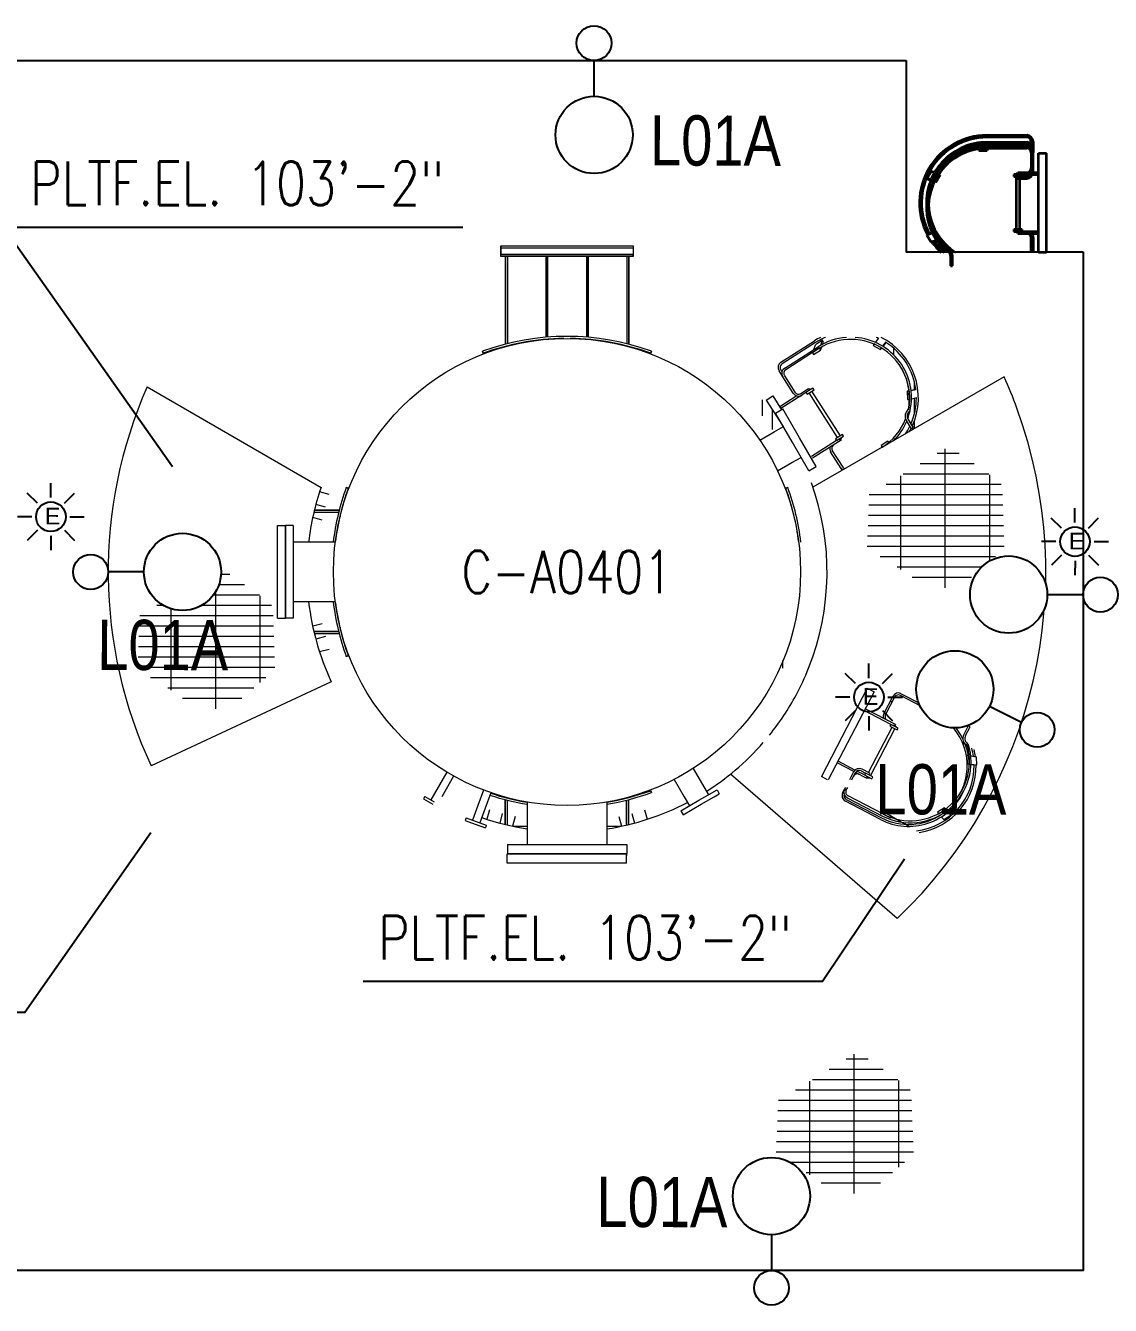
# Model space of a CAD drawing. Header units: inches. Extents: x 3135 to 9031, y -914 to 4011.
# Drawn here: x 5583.1 to 5910.5, y 1556.3 to 1942.7 of the extents above; entities that cross this region are included whole.
import ezdxf
from ezdxf.enums import TextEntityAlignment as Align

# ---------------------------------------------------------------- set-up
doc = ezdxf.new("R2010")
doc.units = ezdxf.units.IN
doc.header["$MEASUREMENT"] = 0
for name, color, linetype in [('Default', 7, 'Continuous'), ('DwgTemplate', 7, 'Continuous'), ('E-LIGHTING', 41, 'Continuous'), ('TF_P_Equipment', 7, 'Continuous'), ('TF_P_Ladder', 7, 'Continuous'), ('TF_P_Steel', 7, 'Continuous'), ('TF_S_GRATING', 7, 'Continuous')]:
    doc.layers.add(name, color=color, linetype=linetype)
doc.styles.add('Arial', font='arial.ttf')
doc.styles.add('ROMANS', font='romans.shx')

# ---------------------------------------------------------------- blocks, each defined once
blk = doc.blocks.new('TF_P_ELP_GRATING', base_point=(2.1455, 13.2304))
at = {"layer": 'TF_S_GRATING', "color": 8, "linetype": 'Continuous', "lineweight": 18}
for p, q in [((2.3132, 13.4742), (2.0338, 13.4742)), ((2.19, 13.5229), (2.19, 12.8661)), ((2.3698, 13.4254), (1.9637, 13.4254)), ((1.98, 13.4353), (1.98, 12.994)), ((2.4264, 13.3767), (1.8824, 13.3767)), ((2.4, 13.3994), (2.4, 12.9898)), ((2.4686, 13.3279), (1.8216, 13.3279)), ((2.4669, 13.2792), (1.8237, 13.2792)), ((2.4652, 13.2304), (1.8258, 13.2304)), ((2.4635, 13.1817), (1.8278, 13.1817)), ((2.4618, 13.1329), (1.8299, 13.1329)), ((2.46, 13.0842), (1.832, 13.0842)), ((2.4533, 13.0354), (1.912, 13.0354)), ((2.3956, 12.9867), (1.9921, 12.9867)), ((2.3259, 12.9379), (2.0721, 12.9379)), ((2.2561, 12.8892), (2.1521, 12.8892))]:
    blk.add_line(p, q, dxfattribs=at)
blk = doc.blocks.new('A$Cdd380a1b')
at = {"layer": 'DwgTemplate', "color": 8, "linetype": 'ByBlock', "lineweight": 0}
blk.add_line((-57.4383, -22.0793), (-57.2978, -22.0793), dxfattribs=at)
blk.add_line((-57.4383, -22.0793), (-57.2978, -22.0793), dxfattribs=at)
blk.add_arc((-57.5908, -22.0793), 0.293, 357.7758, 0, dxfattribs=at)
at = {"layer": 'TF_P_Equipment', "color": 8, "linetype": 'ByBlock', "lineweight": 0}
for p, q in [((-57.5947, -20.6447), (-57.5947, -20.6496)), ((-57.5947, -20.6496), (-57.5947, -20.6447)), ((-57.5947, -20.6447), (-57.2822, -20.6447)), ((-57.5947, -20.6447), (-57.2822, -20.6447)), ((-57.2822, -20.6447), (-57.2822, -20.6496)), ((-57.2822, -20.6447), (-57.2822, -20.6496)), ((-57.5947, -20.6496), (-57.5947, -20.6652)), ((-57.5947, -20.6652), (-57.5947, -20.6496)), ((-57.5947, -20.6496), (-57.2822, -20.6496)), ((-57.5947, -20.6496), (-57.2822, -20.6496)), ((-57.5947, -20.6652), (-57.2822, -20.6652)), ((-57.5947, -20.6652), (-57.2822, -20.6652)), ((-57.2822, -20.6652), (-57.5947, -20.6652)), ((-57.2822, -20.6652), (-57.5947, -20.6652)), ((-57.5947, -20.6701), (-57.5947, -20.6652)), ((-57.5947, -20.6701), (-57.5947, -20.6652)), ((-57.2822, -20.6701), (-57.5947, -20.6701)), ((-57.2822, -20.6701), (-57.5947, -20.6701)), ((-57.584, -20.6701), (-57.584, -20.8426)), ((-57.584, -20.6701), (-57.584, -20.8426)), ((-57.5791, -20.6701), (-57.5791, -20.8414)), ((-57.5791, -20.8414), (-57.5791, -20.6701)), ((-57.4881, -20.6701), (-57.4881, -20.8265)), ((-57.4881, -20.6701), (-57.4881, -20.8265)), ((-57.4842, -20.6701), (-57.4842, -20.8262)), ((-57.4842, -20.8262), (-57.4842, -20.6701)), ((-57.3927, -20.6701), (-57.3927, -20.8262)), ((-57.3927, -20.6701), (-57.3927, -20.8262)), ((-57.3888, -20.6701), (-57.3888, -20.8265)), ((-57.3888, -20.8265), (-57.3888, -20.6701)), ((-57.2978, -20.6701), (-57.2978, -20.8414)), ((-57.2978, -20.6701), (-57.2978, -20.8414)), ((-57.2978, -20.6701), (-57.2978, -20.8414)), ((-57.2978, -20.6701), (-57.2978, -20.8414)), ((-57.293, -20.6701), (-57.293, -20.8426)), ((-57.293, -20.8426), (-57.293, -20.6701)), ((-57.2822, -20.6496), (-57.2822, -20.6652)), ((-57.2822, -20.6496), (-57.2822, -20.6652)), ((-57.2822, -20.6701), (-57.2822, -20.6652)), ((-57.2822, -20.6652), (-57.2822, -20.6701)), ((-57.4881, -20.8265), (-57.4881, -20.8607)), ((-57.4881, -20.8265), (-57.4881, -20.8607)), ((-57.4842, -20.8262), (-57.4842, -20.8604)), ((-57.4842, -20.8604), (-57.4842, -20.8262)), ((-57.3927, -20.8262), (-57.3927, -20.8604)), ((-57.3927, -20.8262), (-57.3927, -20.8604)), ((-57.3888, -20.8265), (-57.3888, -20.8607)), ((-57.3888, -20.8607), (-57.3888, -20.8265)), ((-57.584, -20.8426), (-57.584, -20.877)), ((-57.584, -20.8426), (-57.584, -20.877)), ((-57.5791, -20.8414), (-57.5791, -20.8758)), ((-57.5791, -20.8758), (-57.5791, -20.8414)), ((-57.2978, -20.8414), (-57.2978, -20.8758)), ((-57.2978, -20.8414), (-57.2978, -20.8758)), ((-57.2978, -20.8414), (-57.2978, -20.8758)), ((-57.2978, -20.8414), (-57.2978, -20.8758)), ((-57.293, -20.8426), (-57.293, -20.877)), ((-57.293, -20.877), (-57.293, -20.8426)), ((-57.5687, -20.8791), (-57.5719, -20.8791)), ((-57.5687, -20.8791), (-57.5719, -20.8791)), ((-57.305, -20.8791), (-57.3082, -20.8791)), ((-57.305, -20.8791), (-57.3082, -20.8791)), ((-57.636, -20.8983), (-57.6377, -20.8937)), ((-57.6377, -20.8937), (-57.636, -20.8983)), ((-57.2392, -20.8937), (-57.2409, -20.8983)), ((-57.2409, -20.8983), (-57.2392, -20.8937)), ((-58.4286, -20.9779), (-58.0184, -21.2147)), ((-58.4286, -20.9779), (-58.0184, -21.2147)), ((-56.4076, -20.9541), (-56.8586, -21.2146)), ((-56.4076, -20.9541), (-56.8586, -21.2146)), ((-56.9466, -21.0397), (-56.9297, -21.0299)), ((-56.9074, -21.1076), (-56.9466, -21.0397)), ((-56.8904, -21.0978), (-56.9297, -21.0299)), ((-56.9839, -21.1033), (-56.9499, -21.0837)), ((-56.9499, -21.0837), (-56.9284, -21.0712)), ((-56.8512, -21.1658), (-56.8904, -21.0978)), ((-56.8681, -21.1755), (-56.9074, -21.1076)), ((-56.9419, -21.176), (-56.908, -21.1564)), ((-56.908, -21.1564), (-56.8864, -21.144)), ((-56.8681, -21.1755), (-56.8512, -21.1658)), ((-57.959, -21.215), (-57.9544, -21.2167)), ((-57.9544, -21.2167), (-57.959, -21.215)), ((-56.9225, -21.2167), (-56.9179, -21.215)), ((-56.9179, -21.215), (-56.9225, -21.2167)), ((-58.0354, -21.2736), (-57.9769, -21.2736)), ((-58.0354, -21.2736), (-57.9769, -21.2736)), ((-58.0354, -21.2736), (-57.9769, -21.2736)), ((-58.0354, -21.2736), (-57.9769, -21.2736)), ((-58.0342, -21.2687), (-57.9757, -21.2687)), ((-57.9757, -21.2687), (-58.0342, -21.2687)), ((-57.9736, -21.2808), (-57.9736, -21.284)), ((-57.9736, -21.2808), (-57.9736, -21.284)), ((-58.1211, -21.3049), (-58.1025, -21.3049)), ((-58.1211, -21.5236), (-58.1211, -21.3049)), ((-58.1211, -21.5236), (-58.1211, -21.3049)), ((-58.1025, -21.5236), (-58.1025, -21.3049)), ((-58.1025, -21.3049), (-58.1025, -21.5236)), ((-58.0844, -21.305), (-58.1025, -21.305)), ((-58.0844, -21.305), (-58.0844, -21.4142)), ((-58.0241, -21.3439), (-58.0844, -21.3439)), ((-57.9847, -21.3439), (-58.0241, -21.3439)), ((-58.0844, -21.4142), (-58.0844, -21.5234)), ((-58.0241, -21.4845), (-58.0844, -21.4845)), ((-57.9847, -21.4845), (-58.0241, -21.4845)), ((-58.1211, -21.5236), (-58.1025, -21.5236)), ((-58.0844, -21.5234), (-58.1025, -21.5234)), ((-57.9736, -21.5445), (-57.9736, -21.5477)), ((-57.9736, -21.5445), (-57.9736, -21.5477)), ((-58.0354, -21.5549), (-57.9769, -21.5549)), ((-57.9769, -21.5549), (-58.0354, -21.5549)), ((-58.0342, -21.5597), (-57.9757, -21.5597)), ((-58.0342, -21.5597), (-57.9757, -21.5597)), ((-57.9544, -21.6118), (-57.959, -21.6135)), ((-57.959, -21.6135), (-57.9544, -21.6118)), ((-57.9943, -21.6734), (-58.4191, -21.8715)), ((-57.9943, -21.6734), (-58.4191, -21.8715)), ((-56.672, -21.7213), (-56.6761, -21.7189)), ((-56.672, -21.7213), (-56.6761, -21.7189)), ((-56.4993, -21.8209), (-56.5059, -21.8171)), ((-56.4993, -21.8209), (-56.5059, -21.8171)), ((-56.4989, -21.8212), (-56.4993, -21.8209)), ((-56.4989, -21.8212), (-56.4993, -21.8209)), ((-56.4907, -21.8259), (-56.4989, -21.8212)), ((-56.4907, -21.8259), (-56.4989, -21.8212)), ((-57.141, -21.8778), (-57.105, -21.94)), ((-57.7219, -21.8865), (-57.7597, -21.9521)), ((-57.7058, -21.8958), (-57.734, -21.9447)), ((-57.1858, -21.9036), (-57.1621, -21.9447)), ((-56.6597, -22.2315), (-57.053, -21.8912)), ((-57.7737, -21.9441), (-57.7769, -21.9496)), ((-57.7737, -21.9441), (-57.7517, -21.9568)), ((-57.6355, -21.9286), (-57.6489, -21.9653)), ((-57.6181, -21.9349), (-57.6315, -21.9716)), ((-57.2409, -21.9302), (-57.2392, -21.9348)), ((-57.2392, -21.9348), (-57.2409, -21.9302)), ((-57.1621, -21.9447), (-57.1499, -21.9659)), ((-57.1274, -21.9529), (-57.1132, -21.9447)), ((-57.1221, -21.9623), (-57.0916, -21.9447)), ((-57.1132, -21.9447), (-57.0848, -21.9283)), ((-57.0916, -21.9447), (-57.0794, -21.9377)), ((-57.0848, -21.9283), (-57.0794, -21.9377)), ((-56.7803, -21.9294), (-56.7844, -21.927)), ((-56.7803, -21.9294), (-56.7844, -21.927)), ((-57.7769, -21.9496), (-57.7549, -21.9623)), ((-57.7549, -21.9623), (-57.7548, -21.9623)), ((-57.7517, -21.9568), (-57.7516, -21.9568)), ((-57.6489, -21.9653), (-57.6614, -21.9997)), ((-57.6315, -21.9716), (-57.644, -22.0061)), ((-57.584, -22.01), (-57.584, -21.9514)), ((-57.584, -21.9514), (-57.584, -22.01)), ((-57.5791, -22.0112), (-57.5791, -21.9527)), ((-57.5791, -22.0112), (-57.5791, -21.9527)), ((-57.5791, -22.0112), (-57.5791, -21.9527)), ((-57.5791, -22.0112), (-57.5791, -21.9527)), ((-57.5719, -21.9494), (-57.5687, -21.9494)), ((-57.5719, -21.9494), (-57.5687, -21.9494)), ((-57.5322, -21.957), (-57.5322, -21.9966)), ((-57.3447, -21.957), (-57.3447, -21.9966)), ((-57.3082, -21.9494), (-57.305, -21.9494)), ((-57.3082, -21.9494), (-57.305, -21.9494)), ((-57.2979, -22.0112), (-57.2979, -21.9527)), ((-57.2979, -21.9527), (-57.2979, -22.0112)), ((-57.293, -22.01), (-57.293, -21.9514)), ((-57.293, -22.01), (-57.293, -21.9514)), ((-57.1701, -21.9775), (-57.1274, -21.9529)), ((-57.1647, -21.9869), (-57.1221, -21.9623)), ((-57.6766, -21.9942), (-57.6788, -22.0002)), ((-57.6788, -22.0002), (-57.6549, -22.0089)), ((-57.6766, -21.9942), (-57.6527, -22.0029)), ((-57.6527, -22.0029), (-57.6289, -22.0116)), ((-57.5322, -21.9966), (-57.5322, -22.0573)), ((-57.3447, -21.9966), (-57.3447, -22.0573)), ((-57.1701, -21.9775), (-57.1647, -21.9869)), ((-56.6737, -21.9909), (-56.6901, -21.9815)), ((-56.6737, -21.9909), (-56.6901, -21.9815)), ((-56.6638, -21.9966), (-56.6737, -21.9909)), ((-56.6502, -22.0045), (-56.6638, -21.9966)), ((-56.6502, -22.0045), (-56.6638, -21.9966)), ((-56.6415, -22.0095), (-56.6502, -22.0045)), ((-56.6415, -22.0095), (-56.6502, -22.0045)), ((-57.6549, -22.0089), (-57.6311, -22.0176)), ((-57.6289, -22.0116), (-57.6311, -22.0176)), ((-56.6329, -22.0144), (-56.6415, -22.0095)), ((-56.6329, -22.0144), (-56.6415, -22.0095)), ((-57.5792, -22.0573), (-57.5792, -22.0783)), ((-57.5792, -22.0573), (-57.4385, -22.0573)), ((-57.4385, -22.0573), (-57.2978, -22.0573)), ((-57.2978, -22.0573), (-57.2978, -22.0783)), ((-57.5793, -22.0815), (-57.5793, -22.0793)), ((-57.4383, -22.0793), (-57.5793, -22.0793)), ((-57.5793, -22.0793), (-57.4383, -22.0793)), ((-57.5793, -22.1008), (-57.5793, -22.0815)), ((-57.5792, -22.0783), (-57.4385, -22.0783)), ((-57.4385, -22.0783), (-57.2978, -22.0783)), ((-57.2981, -22.0906), (-57.2981, -22.0793)), ((-57.2981, -22.1008), (-57.2981, -22.0906)), ((-57.4394, -22.1008), (-57.5793, -22.1008)), ((-57.4394, -22.1008), (-57.5793, -22.1008)), ((-57.2981, -22.1008), (-57.4394, -22.1008)), ((-57.2981, -22.1008), (-57.4394, -22.1008))]:
    blk.add_line(p, q, dxfattribs=at)
blk.add_circle((-57.4385, -21.4142), 0.5508, dxfattribs=at)
blk.add_circle((-57.4385, -21.4142), 0.5508, dxfattribs=at)
for centre, radius, start, end in [((-57.4385, -21.4411), 0.5825, 70, 110), ((-57.4385, -21.4411), 0.5776, 90.7788, 110), ((-57.4385, -21.4411), 0.5776, 70, 89.2316), ((-57.4385, -21.4142), 1.082, 156.2175, 205), ((-57.4385, -21.4142), 1.082, 156.2175, 205), ((-57.4385, -21.4142), 1.1289, 20.01, 24.0516), ((-57.4385, -21.4142), 1.1289, 20.01, 24.0516), ((-57.4385, -21.4142), 1.1289, 313.618, 20.01), ((-57.4385, -21.4142), 1.1289, 313.618, 20.01), ((-57.4385, -21.4142), 0.6133, 161.016, 173.4166), ((-57.4385, -21.4142), 0.6133, 161.016, 173.4166), ((-57.4116, -21.4142), 0.5825, 160, 173.0675), ((-57.4116, -21.4142), 0.5776, 160, 173.0086), ((-57.4653, -21.4142), 0.5776, 6.9919, 20), ((-57.4653, -21.4142), 0.5825, 6.933, 20), ((-57.4385, -21.4142), 0.6133, 338.2735, 20.01), ((-57.4385, -21.4142), 0.6133, 338.2735, 20.01), ((-57.4385, -21.4142), 0.6133, 186.5834, 205), ((-57.4385, -21.4142), 0.6133, 186.5834, 205), ((-57.4116, -21.4142), 0.5825, 186.933, 200), ((-57.4116, -21.4142), 0.5776, 186.9919, 200), ((-57.4385, -21.4142), 0.6133, 331.7474, 338.2735), ((-57.4385, -21.4142), 0.6133, 331.7474, 338.2735), ((-57.4385, -21.4142), 0.6133, 321.1421, 331.7474), ((-57.4385, -21.4142), 0.6133, 321.1421, 331.7474), ((-57.4385, -21.4142), 0.6133, 310.2894, 318.994), ((-57.4385, -21.4142), 0.6133, 310.2894, 318.994), ((-57.4385, -21.4142), 0.6133, 302.4185, 310.2894), ((-57.4385, -21.4142), 0.6133, 302.4185, 310.2894), ((-57.4385, -21.3874), 0.5825, 251.8166, 260.7388), ((-57.4385, -21.3874), 0.5776, 251.8319, 260.6599), ((-57.4385, -21.3874), 0.5776, 279.3406, 290), ((-57.4385, -21.3874), 0.5825, 279.2616, 290), ((-57.4385, -21.4142), 0.6133, 278.7931, 297.5816), ((-57.4385, -21.4142), 0.6133, 278.7931, 297.5816), ((-57.4385, -21.4142), 0.6133, 250.8668, 261.2069), ((-57.4385, -21.4142), 0.6133, 250.8668, 261.2069)]:
    blk.add_arc(centre, radius, start, end, dxfattribs=at)
at = {"layer": 'TF_P_Ladder', "color": 8, "linetype": 'ByBlock', "lineweight": 0}
for p, q in [((-56.9341, -20.9194), (-56.855, -20.8691)), ((-56.8525, -20.873), (-56.9315, -20.9234)), ((-56.9252, -20.9333), (-56.8462, -20.8829)), ((-56.8437, -20.8868), (-56.9227, -20.9372)), ((-56.8431, -20.8868), (-56.8596, -20.8973)), ((-56.8565, -20.8895), (-56.8523, -20.8784)), ((-56.8358, -20.8679), (-56.8523, -20.8784)), ((-56.8431, -20.8869), (-56.8429, -20.8864)), ((-56.8406, -20.8908), (-56.8431, -20.8868)), ((-56.8406, -20.8908), (-56.8377, -20.8833)), ((-56.8402, -20.8793), (-56.8358, -20.8679)), ((-56.8333, -20.8719), (-56.8358, -20.8679)), ((-56.8351, -20.8765), (-56.8333, -20.8719)), ((-56.7142, -20.8763), (-56.7163, -20.8804)), ((-56.7163, -20.8804), (-56.699, -20.8895)), ((-56.7163, -20.8804), (-56.7163, -20.8804)), ((-56.7163, -20.8804), (-56.7095, -20.884)), ((-56.7146, -20.8771), (-56.7151, -20.8781)), ((-56.6969, -20.8853), (-56.7142, -20.8763)), ((-56.7114, -20.8728), (-56.7034, -20.8629)), ((-56.699, -20.8895), (-56.6969, -20.8853)), ((-56.699, -20.8894), (-56.6966, -20.8864)), ((-56.699, -20.8894), (-56.698, -20.8876)), ((-56.6941, -20.8819), (-56.6861, -20.8718)), ((-56.6933, -20.8824), (-56.6877, -20.8753)), ((-56.6877, -20.8753), (-56.6864, -20.8729)), ((-56.8596, -20.8973), (-56.857, -20.9013)), ((-56.8595, -20.8973), (-56.8594, -20.8968)), ((-56.857, -20.9013), (-56.8406, -20.8908)), ((-56.699, -20.8894), (-56.699, -20.8894)), ((-56.9298, -20.9538), (-56.9386, -20.9399)), ((-56.9346, -20.9374), (-56.9316, -20.9421)), ((-56.905, -20.9926), (-56.9298, -20.9538)), ((-56.9258, -20.9513), (-56.9011, -20.9901)), ((-56.8962, -20.999), (-56.9368, -21.0249)), ((-56.8845, -20.9972), (-56.9343, -21.0289)), ((-56.887, -20.9932), (-56.8692, -20.9819)), ((-56.875, -20.9911), (-56.8845, -20.9972)), ((-56.8585, -20.9806), (-56.875, -20.9911)), ((-56.875, -20.9911), (-56.8724, -20.995)), ((-56.8724, -20.995), (-56.856, -20.9846)), ((-56.8692, -20.9819), (-56.8667, -20.9858)), ((-56.8676, -20.9845), (-56.8643, -20.9824)), ((-56.8003, -21.0973), (-56.8675, -20.9919)), ((-56.8634, -20.9837), (-56.8643, -20.9824)), ((-56.7937, -21.0931), (-56.8609, -20.9877)), ((-56.856, -20.9846), (-56.8585, -20.9806)), ((-56.6363, -20.9878), (-56.6321, -20.9868)), ((-56.6316, -20.9876), (-56.6363, -20.9878)), ((-56.6363, -20.9878), (-56.6354, -21.0074)), ((-56.6363, -20.9879), (-56.6363, -20.9878)), ((-56.6363, -20.9879), (-56.6363, -20.9879)), ((-56.6363, -20.9879), (-56.6359, -20.9962)), ((-56.6354, -21.0074), (-56.6308, -21.0072)), ((-56.6354, -21.0074), (-56.6334, -21.0073)), ((-56.6354, -21.0074), (-56.6354, -21.0074)), ((-56.632, -20.9877), (-56.6337, -20.9877)), ((-56.6308, -21.0072), (-56.6316, -20.9876)), ((-56.6275, -20.9857), (-56.6187, -20.9836)), ((-56.6274, -20.9866), (-56.6149, -20.9836)), ((-56.6264, -21.0061), (-56.614, -21.0031)), ((-56.616, -20.9834), (-56.6187, -20.9836)), ((-56.6259, -21.0768), (-56.6382, -21.0574)), ((-56.6343, -21.0549), (-56.6219, -21.0743)), ((-56.7888, -21.09), (-56.8053, -21.1005)), ((-56.8027, -21.1044), (-56.7863, -21.0939)), ((-56.796, -21.102), (-56.7904, -21.0984)), ((-56.7904, -21.0984), (-56.7912, -21.0971)), ((-56.7863, -21.0939), (-56.7888, -21.09)), ((-56.6219, -21.0743), (-56.6259, -21.0768)), ((-56.8027, -21.1044), (-56.862, -21.1422)), ((-56.792, -21.1031), (-56.8595, -21.1462)), ((-56.8129, -21.1285), (-56.7881, -21.1673)), ((-56.8053, -21.1005), (-56.8027, -21.1044)), ((-56.7969, -21.1025), (-56.796, -21.102)), ((-56.7937, -21.1005), (-56.792, -21.1031)), ((-56.6817, -21.1056), (-56.6981, -21.1161)), ((-56.6952, -21.1142), (-56.6981, -21.1161)), ((-56.6981, -21.1161), (-56.6981, -21.1161)), ((-56.6981, -21.1161), (-56.6956, -21.1201)), ((-56.6981, -21.1161), (-56.6962, -21.1208)), ((-56.6966, -21.121), (-56.695, -21.1201)), ((-56.6956, -21.1201), (-56.6791, -21.1096)), ((-56.6956, -21.1201), (-56.6955, -21.1204)), ((-56.6791, -21.1096), (-56.6817, -21.1056)), ((-56.7921, -21.1699), (-56.8168, -21.131)), ((-56.7891, -21.1745), (-56.7921, -21.1699)), ((-56.6502, -21.7014), (-56.6041, -21.7254)), ((-56.6915, -21.7486), (-56.6702, -21.7077)), ((-56.6661, -21.7098), (-56.6874, -21.7507)), ((-56.6041, -21.7306), (-56.6524, -21.7055)), ((-56.5819, -21.732), (-56.5841, -21.7361)), ((-56.5646, -21.741), (-56.5819, -21.732)), ((-56.6751, -21.7738), (-56.7375, -21.7414)), ((-56.6643, -21.7742), (-56.7354, -21.7372)), ((-56.5858, -21.7349), (-56.5671, -21.7446)), ((-56.5692, -21.7488), (-56.5858, -21.7401)), ((-56.5841, -21.7361), (-56.5668, -21.7451)), ((-56.5668, -21.7451), (-56.5646, -21.741)), ((-56.7276, -21.8874), (-56.6721, -21.7807)), ((-56.7229, -21.8952), (-56.6652, -21.7843)), ((-56.6751, -21.7738), (-56.6773, -21.778)), ((-56.6773, -21.778), (-56.66, -21.787)), ((-56.6578, -21.7828), (-56.6751, -21.7738)), ((-56.6692, -21.7752), (-56.6682, -21.7757)), ((-56.6682, -21.7757), (-56.6623, -21.7787)), ((-56.6643, -21.7742), (-56.6658, -21.7769)), ((-56.663, -21.7801), (-56.6623, -21.7787)), ((-56.66, -21.787), (-56.6578, -21.7828)), ((-56.4922, -21.7775), (-56.5028, -21.7979)), ((-56.4987, -21.8001), (-56.4881, -21.7797)), ((-56.4881, -21.7797), (-56.4922, -21.7775)), ((-56.491, -21.8473), (-56.4957, -21.8475)), ((-56.4957, -21.8475), (-56.4948, -21.867)), ((-56.491, -21.8473), (-56.4921, -21.8474)), ((-56.491, -21.8473), (-56.491, -21.8473)), ((-56.491, -21.8473), (-56.4903, -21.8474)), ((-56.4901, -21.8668), (-56.491, -21.8473)), ((-56.4866, -21.848), (-56.4731, -21.8501)), ((-56.4722, -21.8696), (-56.4731, -21.8501)), ((-56.7625, -21.8851), (-56.8017, -21.8647)), ((-56.7595, -21.8814), (-56.7995, -21.8606)), ((-56.7372, -21.893), (-56.7548, -21.8838)), ((-56.7451, -21.8836), (-56.735, -21.8889)), ((-56.7242, -21.8892), (-56.7429, -21.8795)), ((-56.4948, -21.867), (-56.4901, -21.8668)), ((-56.4901, -21.8668), (-56.4905, -21.8591)), ((-56.4901, -21.8668), (-56.4901, -21.8668)), ((-56.4901, -21.8668), (-56.4897, -21.8669)), ((-56.4901, -21.8678), (-56.4897, -21.8678)), ((-56.4858, -21.8675), (-56.4722, -21.8696)), ((-56.4858, -21.8684), (-56.4778, -21.8696)), ((-56.4737, -21.8696), (-56.4722, -21.8696)), ((-56.7629, -21.8858), (-56.7725, -21.9042)), ((-56.7672, -21.9042), (-56.7588, -21.8879)), ((-56.7307, -21.9017), (-56.7584, -21.8873)), ((-56.735, -21.8889), (-56.7372, -21.893)), ((-56.7372, -21.893), (-56.7198, -21.902)), ((-56.7177, -21.8979), (-56.735, -21.8889)), ((-56.7326, -21.8971), (-56.7317, -21.8976)), ((-56.7317, -21.8976), (-56.7258, -21.9007)), ((-56.7292, -21.8989), (-56.7307, -21.9017)), ((-56.7263, -21.8934), (-56.7242, -21.8892)), ((-56.7258, -21.9007), (-56.725, -21.8993)), ((-56.7198, -21.902), (-56.7177, -21.8979)), ((-56.7885, -21.935), (-56.7842, -21.9267)), ((-56.782, -21.9225), (-56.7842, -21.9267)), ((-56.78, -21.9288), (-56.7767, -21.9225)), ((-56.6925, -21.9858), (-56.7757, -21.9425)), ((-56.699, -21.9983), (-56.7822, -21.955)), ((-56.78, -21.9508), (-56.6969, -21.9941)), ((-56.7779, -21.9467), (-56.6947, -21.99)), ((-56.5487, -21.9705), (-56.5652, -21.981)), ((-56.5626, -21.985), (-56.5462, -21.9745)), ((-56.5487, -21.9705), (-56.5557, -21.975)), ((-56.5487, -21.9705), (-56.5487, -21.9705)), ((-56.5487, -21.9705), (-56.546, -21.9733)), ((-56.5487, -21.9705), (-56.5487, -21.9705)), ((-56.5462, -21.9745), (-56.5487, -21.9705)), ((-56.5466, -21.9738), (-56.5473, -21.9728)), ((-56.6907, -21.9811), (-56.6928, -21.9853)), ((-56.6928, -21.9853), (-56.6755, -21.9943)), ((-56.6733, -21.9902), (-56.6907, -21.9811)), ((-56.6876, -21.9827), (-56.6901, -21.9814)), ((-56.6755, -21.9943), (-56.6733, -21.9902)), ((-56.5652, -21.981), (-56.5626, -21.985)), ((-56.5651, -21.9811), (-56.564, -21.9828)), ((-56.5651, -21.9811), (-56.5651, -21.9811)), ((-56.5595, -21.9882), (-56.5593, -21.9884)), ((-56.556, -21.9919), (-56.5501, -21.9981)), ((-56.5501, -21.9981), (-56.5336, -21.9876)), ((-56.5405, -21.9804), (-56.5336, -21.9876)), ((-56.5398, -21.9798), (-56.5362, -21.9837)), ((-56.5336, -21.9876), (-56.5362, -21.9837))]:
    blk.add_line(p, q, dxfattribs=at)
for centre, radius, start, end in [((-56.7693, -21.0035), 0.1594, 116.5394, 122.511), ((-56.7693, -21.0035), 0.1547, 112.8187, 122.511), ((-56.7693, -21.0035), 0.143, 94.2198, 122.511), ((-56.7698, -21.0055), 0.1398, 349.7223, 121.9086), ((-56.7693, -21.0035), 0.143, 347.511, 85.7802), ((-56.7693, -21.0035), 0.1547, 64.9396, 67.1813), ((-56.7693, -21.0035), 0.1594, 335.2749, 63.4606), ((-56.7693, -21.0035), 0.1547, 7.3684, 57.6552), ((-56.9261, -20.932), 0.0148, 122.511, 212.511), ((-56.9261, -20.932), 0.0102, 122.511, 212.511), ((-56.9173, -20.9458), 0.0148, 122.511, 212.511), ((-56.9173, -20.9458), 0.0102, 122.511, 212.511), ((-56.7693, -21.0035), 0.1383, 6.5607, 32.511), ((-56.8925, -20.9847), 0.0148, 212.511, 302.511), ((-56.8925, -20.9847), 0.0102, 212.511, 302.511), ((-56.7693, -21.0035), 0.1383, 348.2465, 358.4613), ((-56.7693, -21.0035), 0.1547, 336.3995, 0.0829), ((-56.6218, -21.0469), 0.0195, 122.511, 212.511), ((-56.6218, -21.0469), 0.0148, 122.511, 212.511), ((-56.7693, -21.0035), 0.143, 339.6858, 347.511), ((-56.7693, -21.0035), 0.1383, 302.511, 338.9503), ((-56.7693, -21.0035), 0.143, 314.8039, 337.2957), ((-56.7693, -21.0035), 0.1547, 326.6803, 334.3326), ((-56.7693, -21.0035), 0.1594, 329.8611, 333.2926), ((-56.8043, -21.123), 0.0148, 169.3374, 212.511), ((-56.8043, -21.123), 0.0102, 122.511, 212.511), ((-56.7795, -21.1619), 0.0148, 212.511, 234.4247), ((-56.7795, -21.1619), 0.0102, 212.511, 247.1748), ((-56.6571, -21.7145), 0.0148, 62.511, 152.511), ((-56.6571, -21.7145), 0.0102, 62.511, 152.511), ((-56.6783, -21.7554), 0.0148, 152.511, 195.6846), ((-56.6783, -21.7554), 0.0102, 152.511, 242.511), ((-56.633, -21.8715), 0.1383, 334.7112, 62.511), ((-56.633, -21.8715), 0.143, 26.445, 62.511), ((-56.6287, -21.8631), 0.143, 242.511, 17.511), ((-56.6293, -21.8612), 0.1398, 243.1134, 15.2997), ((-56.4855, -21.807), 0.0195, 152.511, 242.511), ((-56.4855, -21.807), 0.0148, 152.511, 242.511), ((-56.633, -21.8715), 0.143, 9.6972, 20.7884), ((-56.633, -21.8715), 0.1547, 8.3475, 15.6522), ((-56.633, -21.8715), 0.1594, 7.8328, 13.9543), ((-56.7497, -21.8926), 0.0148, 62.511, 152.511), ((-56.7497, -21.8926), 0.0102, 62.511, 152.511), ((-56.633, -21.8715), 0.1547, 276.8641, 0.7065), ((-56.633, -21.8715), 0.1594, 279.0568, 0.7224), ((-56.633, -21.8715), 0.143, 359.3957, 1.8511), ((-56.7541, -21.9009), 0.0102, 62.511, 152.511), ((-56.7753, -21.9418), 0.0148, 152.511, 242.511), ((-56.771, -21.9335), 0.0148, 152.511, 242.511), ((-56.7753, -21.9418), 0.0102, 161.3609, 242.511), ((-56.771, -21.9335), 0.0102, 152.511, 242.511), ((-56.633, -21.8715), 0.143, 242.511, 334.3899), ((-56.633, -21.8715), 0.1383, 242.511, 304.1792)]:
    blk.add_arc(centre, radius, start, end, dxfattribs=at)
at = {"layer": 'TF_P_Steel', "color": 8, "linetype": 'ByBlock', "lineweight": 0}
for p, q in [((-56.668, -20.9026), (-56.668, -20.8866)), ((-56.6195, -20.9838), (-56.6195, -20.9649)), ((-56.9775, -21.0462), (-56.9775, -21.0079)), ((-56.9687, -21.0088), (-56.9533, -20.999)), ((-56.9687, -21.0088), (-56.9288, -21.0715)), ((-56.9533, -20.999), (-56.9325, -21.0316)), ((-56.9533, -20.999), (-56.9325, -21.0316)), ((-56.6195, -21.042), (-56.6195, -21.0044)), ((-56.9539, -21.0779), (-56.9539, -21.032)), ((-56.6195, -21.0766), (-56.6195, -21.0578)), ((-56.8918, -21.0956), (-56.8918, -21.0936)), ((-56.668, -21.1045), (-56.668, -21.1043)), ((-57.9993, -21.2315), (-58.022, -21.2254)), ((-58.0082, -21.2616), (-58.0309, -21.2555)), ((-58.0155, -21.292), (-58.0382, -21.286)), ((-58.0155, -21.5364), (-58.0382, -21.5425)), ((-58.0082, -21.5669), (-58.0309, -21.573)), ((-57.9993, -21.5969), (-58.022, -21.603)), ((-56.9296, -21.6413), (-56.9296, -21.623)), ((-56.7307, -21.6886), (-56.8388, -21.8965)), ((-56.7144, -21.697), (-56.8223, -21.9042)), ((-56.7144, -21.697), (-56.8223, -21.9042)), ((-56.7307, -21.6886), (-56.7144, -21.697)), ((-56.8239, -21.9042), (-56.8388, -21.8965)), ((-57.6212, -21.9751), (-57.6273, -21.9977)), ((-57.2558, -21.9751), (-57.2497, -21.9977)), ((-57.5911, -21.984), (-57.5972, -22.0066)), ((-57.5607, -21.9913), (-57.5667, -22.014)), ((-57.3163, -21.9913), (-57.3102, -22.014)), ((-57.2858, -21.984), (-57.2797, -22.0066)), ((-57.5322, -22.0144), (-57.5648, -22.0144)), ((-57.3121, -22.0144), (-57.3447, -22.0144))]:
    blk.add_line(p, q, dxfattribs=at)
at = {"layer": 'Default', "color": 8, "linetype": 'ByBlock', "lineweight": 0, "xscale": -0.5, "yscale": 0.5, "zscale": 0.5, "rotation": 180}
for p in [(-56.5689, -21.3058), (-58.289, -21.5908)]:
    blk.add_blockref('TF_P_ELP_GRATING', p, dxfattribs=at)
blk = doc.blocks.new('A$C0dd34425')
at = {"layer": 'TF_P_Ladder', "color": 8, "linetype": 'Continuous', "lineweight": 35}
for p, q in [((25.99, 18.99), (25.99, 16.04)), ((26.59, 18.99), (25.99, 18.99)), ((26.59, 16.04), (26.59, 18.99)), ((1.65, 10.5), (1.65, 15)), ((2.25, 15), (2.25, 10.5)), ((30.8, 11.32), (32.45, 11.88)), ((33.7, 9.72), (32.45, 11.88)), ((6.25, 9.2), (0, 9.2)), ((5, 8.6), (0, 8.6)), ((5, 8.6), (5, 8)), ((7.5, 8.6), (5, 8.6)), ((5, 8), (7.5, 8)), ((5.75, -7.4), (5.75, 8)), ((5.76, 8.8), (5.9, 8.8)), ((5.9, 8.8), (6.75, 8.8)), ((6.25, 9.2), (6.25, 8.8)), ((6.75, 8.6), (6.75, 8.8)), ((6.75, -8), (6.75, 8)), ((7.5, 8), (7.5, 8.6)), ((30.25, 11.13), (29.73, 10.83)), ((29.73, 10.83), (30.98, 8.67)), ((30.25, 11.13), (30.13, 11.06)), ((30.25, 11.13), (30.34, 11.16)), ((30.25, 11.13), (30.25, 11.13)), ((31.5, 8.97), (30.25, 11.13)), ((30.98, 8.67), (31.5, 8.97)), ((31.5, 8.97), (31.01, 9.82)), ((31.5, 8.97), (31.56, 8.99)), ((31.5, 8.97), (31.5, 8.97)), ((31.56, 8.86), (31.61, 8.88)), ((32.03, 9.15), (33.7, 9.72)), ((32.08, 9.04), (33.07, 9.38)), ((33.54, 9.62), (33.7, 9.72)), ((6.25, -7.4), (3.55, -7.4)), ((6.25, -8), (6.25, -7.4)), ((30.98, -6.27), (29.73, -8.43)), ((30.25, -8.73), (31.5, -6.57)), ((30.98, -6.27), (30.45, -7.2)), ((31.5, -6.57), (30.98, -6.27)), ((30.98, -6.27), (30.98, -6.27)), ((30.98, -6.27), (31.45, -6.43)), ((30.98, -6.27), (30.98, -6.27)), ((31.41, -6.51), (31.27, -6.44)), ((32.45, -9.48), (33.7, -7.32)), ((32.5, -6.91), (33.7, -7.32)), ((32.54, -6.8), (33.18, -7.02)), ((33.7, -7.32), (33.18, -7.02)), ((1.78, -8.6), (0, -8.6)), ((1.65, -9.2), (0, -9.2)), ((1.65, -9.3), (1.65, -15.2)), ((6.25, -9.2), (2.25, -9.2)), ((2.25, -15.2), (2.25, -9.3)), ((5, -8.6), (2.45, -8.6)), ((3.55, -8), (5, -8)), ((7.5, -8), (5, -8)), ((5, -8), (5, -8.6)), ((5, -8.6), (7.5, -8.6)), ((5.76, -8.8), (5.9, -8.8)), ((5.9, -8.8), (6.75, -8.8)), ((6.25, -8.8), (6.25, -9.2)), ((6.75, -8.8), (6.75, -8.6)), ((7.5, -8.6), (7.5, -8)), ((29.73, -8.43), (30.25, -8.73)), ((29.74, -8.43), (29.96, -8.56)), ((29.74, -8.43), (29.74, -8.43)), ((30.8, -8.92), (30.83, -8.93)), ((31.41, -9.13), (32.45, -9.48)), ((1.65, -16.4), (1.65, -15.2)), ((1.65, -18.5), (1.65, -16.4)), ((2.25, -17.79), (2.25, -18.5)), ((15.55, -16.5), (3.55, -16.5)), ((3.55, -17.1), (15.55, -17.1)), ((3.55, -17.7), (15.55, -17.7)), ((15.55, -18.3), (3.55, -18.3)), ((15.26, -17.1), (15.2, -17.4)), ((15.2, -17.4), (15.2, -17.7)), ((15.37, -17.1), (15.26, -17.7)), ((15.49, -15.86), (15.37, -16.5)), ((15.49, -16.46), (15.48, -16.5)), ((15.49, -15.86), (15.49, -16.46)), ((17.99, -15.86), (15.49, -15.86)), ((15.93, -15.86), (15.49, -15.86)), ((15.49, -15.86), (15.49, -15.86)), ((15.49, -16.46), (17.99, -16.46)), ((17.9, -16.95), (17.78, -17.56)), ((17.99, -16.46), (17.99, -15.86)), ((3.55, -19.8), (15.55, -19.8)), ((15.55, -20.4), (3.55, -20.4))]:
    blk.add_line(p, q, dxfattribs=at)
for centre, radius, start, end in [((28.49, 16.04), 2.5, 180, 270), ((28.49, 16.04), 1.9, 180, 270), ((15.55, 1.2), 18.3, 270, 45), ((15.36, 1.39), 17.89, 270.6024, 42.7887), ((15.55, 0), 17.7, 2.2002, 57.9364), ((15.55, 0), 18.3, 53.934, 55.0522), ((15.55, 0), 18.3, 37.1862, 48.2774), ((15.55, 0), 19.8, 35.8365, 49.2511), ((15.55, 0), 20.4, 35.3218, 47.3322), ((3.55, 10.5), 1.9, 180, 223.1736), ((3.55, 10.5), 1.3, 180, 270), ((15.55, 0), 20.4, 270, 28.2114), ((15.55, 0), 19.8, 270, 28.1955), ((15.55, 0), 18.3, 26.8847, 29.3401), ((15.55, 0), 18.3, 270, 1.8789), ((3.55, -9.3), 1.9, 90, 180), ((3.55, -9.3), 1.3, 90, 180), ((3.55, -10.5), 1.3, 90, 180), ((15.55, 0), 17.7, 270, 331.6682), ((3.55, -15.2), 1.9, 180, 270), ((3.55, -15.2), 1.3, 180, 270), ((3.55, -16.4), 1.9, 180, 270), ((3.55, -18.5), 1.9, 180, 270), ((3.55, -18.5), 1.3, 180, 270), ((3.55, -16.4), 1.3, 188.8499, 270)]:
    blk.add_arc(centre, radius, start, end, dxfattribs=at)
at = {"layer": 'TF_P_Steel', "color": 8, "linetype": 'Continuous', "lineweight": 35}
for p, q in [((-2.34, 15), (0, 15)), ((-2.34, 15), (-2.34, -15)), ((0, 15), (0, -15)), ((0, -15), (-2.34, -15))]:
    blk.add_line(p, q, dxfattribs=at)
blk = doc.blocks.new('*U73')
at = {"color": 3}
for points in [[(-49.34, 5.09), (-50.14, 9.36)], [(-45.02, 4.2), (-42.58, 7.78)], [(-53.02, 2.68), (-56.61, 5.12)], [(-42.6, 0.51), (-38.34, 1.32)], [(-53.92, -1.64), (-58.18, -2.45)], [(-43.5, -3.81), (-39.91, -6.25)], [(-51.5, -5.33), (-53.95, -8.92)], [(-47.19, -6.23), (-46.38, -10.49)]]:
    blk.add_lwpolyline(points, dxfattribs=at)
blk.add_circle((-48.26, -0.57), 4.47, dxfattribs=at)
at = {"color": 4, "linetype": 'ByBlock', "lineweight": -2}
blk.add_circle((-27.71, -0.02), 5.26, dxfattribs=at)
at = {"color": 4, "insert": (-51.52, -0.56), "char_height": 5.03, "attachment_point": 1, "rotation": 55.5215, "style": 'Arial'}
blk.add_mtext_dynamic_manual_height_columns('E', width=62.9163, gutter_width=0.0684, heights=[0], dxfattribs=at)
at = {"color": 8}
blk.add_wipeout([(-5.57, 32.53), (-6.19, 32.93), (-6.83, 33.28), (-7.49, 33.59), (-8.18, 33.86), (-8.87, 34.09), (-9.58, 34.27), (-10.3, 34.41), (-11.03, 34.5), (-11.76, 34.54), (-12.49, 34.54), (-13.22, 34.5), (-13.95, 34.41), (-14.67, 34.27), (-15.37, 34.09), (-16.07, 33.86), (-16.75, 33.59), (-17.41, 33.28), (-18.06, 32.93), (-18.67, 32.54), (-19.27, 32.11), (-19.83, 31.64), (-20.36, 31.14), (-20.87, 30.61), (-21.33, 30.04), (-21.76, 29.45), (-22.16, 28.83), (-22.51, 28.19), (-22.82, 27.53), (-23.09, 26.85), (-23.32, 26.15), (-23.5, 25.44), (-23.64, 24.72), (-23.73, 24), (-23.77, 23.27), (-23.77, 22.53), (-23.73, 21.8), (-23.64, 21.08), (-23.5, 20.36), (-23.32, 19.65), (-23.09, 18.95), (-22.82, 18.27), (-22.51, 17.61), (-22.16, 16.97), (-21.77, 16.35), (-21.34, 15.76), (-20.87, 15.19), (-20.37, 14.66), (-19.84, 14.16), (-19.27, 13.69), (-18.68, 13.26), (-18.06, 12.87), (-17.42, 12.51), (-16.76, 12.2), (-16.08, 11.93), (-15.38, 11.71), (-14.67, 11.52), (-13.95, 11.39), (-13.23, 11.3), (-12.5, 11.25), (-11.76, 11.25), (-11.03, 11.29), (-10.31, 11.39), (-9.59, 11.52), (-8.88, 11.7), (-8.18, 11.93), (-7.5, 12.2), (-6.84, 12.51), (-6.2, 12.86), (-5.58, 13.26), (-4.99, 13.69), (-4.42, 14.15), (-3.89, 14.65), (-3.39, 15.19), (-2.92, 15.75), (-2.49, 16.34), (-2.1, 16.96), (-1.75, 17.6), (-1.43, 18.26), (-1.16, 18.95), (-0.94, 19.64), (-0.75, 20.35), (-0.62, 21.07), (-0.53, 21.8), (-0.48, 22.53), (-0.48, 23.26), (-0.52, 23.99), (-0.62, 24.72), (-0.75, 25.43), (-0.93, 26.14), (-1.16, 26.84), (-1.43, 27.52), (-1.74, 28.18), (-2.09, 28.83), (-2.49, 29.44), (-2.92, 30.04), (-3.38, 30.6), (-3.88, 31.13), (-4.42, 31.64), (-4.98, 32.1)], dxfattribs=at)
at = {"color": 4, "linetype": 'ByBlock', "lineweight": -2}
blk.add_line((-18.68, 13.26), (-24.75, 4.33), dxfattribs=at)
blk.add_circle((-12.13, 22.9), 11.65, dxfattribs=at)
at = {"color": 4, "insert": (-14.68, -6.46), "char_height": 15.1528, "attachment_point": 1, "rotation": 55.5215, "style": 'Arial'}
blk.add_mtext_dynamic_manual_height_columns('{\\W0.8;L01A}', width=189.5784, gutter_width=0.206, heights=[0], dxfattribs=at)
blk = doc.blocks.new('*U77')
at = {"color": 3}
for points in [[(-65.54, -30.79), (-66.35, -26.53)], [(-69.23, -33.21), (-72.82, -30.77)], [(-61.23, -31.69), (-58.78, -28.1)], [(-58.81, -35.38), (-54.55, -34.57)], [(-70.13, -37.53), (-74.39, -38.33)], [(-67.71, -41.21), (-70.15, -44.8)], [(-63.39, -42.11), (-62.59, -46.37)], [(-59.71, -39.69), (-56.12, -42.14)]]:
    blk.add_lwpolyline(points, dxfattribs=at)
at = {"color": 4, "linetype": 'ByBlock', "lineweight": -2}
blk.add_circle((-27.71, -0.02), 5.26, dxfattribs=at)
at = {"color": 3}
blk.add_circle((-64.47, -36.45), 4.47, dxfattribs=at)
at = {"color": 4, "insert": (-67.73, -36.44), "char_height": 5.03, "attachment_point": 1, "rotation": 55.5215, "style": 'Arial'}
blk.add_mtext_dynamic_manual_height_columns('E', width=62.9163, gutter_width=0.0684, heights=[0], dxfattribs=at)
at = {"color": 8}
blk.add_wipeout([(-61.96, -19.42), (-61.58, -20.05), (-61.16, -20.65), (-60.7, -21.22), (-60.21, -21.76), (-59.69, -22.27), (-59.13, -22.75), (-58.55, -23.19), (-57.94, -23.6), (-57.3, -23.96), (-56.64, -24.28), (-55.97, -24.57), (-55.28, -24.81), (-54.57, -25), (-53.86, -25.15), (-53.13, -25.26), (-52.4, -25.32), (-51.67, -25.33), (-50.94, -25.3), (-50.21, -25.22), (-49.49, -25.1), (-48.78, -24.93), (-48.08, -24.71), (-47.39, -24.46), (-46.72, -24.16), (-46.07, -23.82), (-45.45, -23.44), (-44.85, -23.02), (-44.28, -22.56), (-43.73, -22.07), (-43.22, -21.54), (-42.74, -20.99), (-42.3, -20.4), (-41.9, -19.79), (-41.54, -19.16), (-41.21, -18.5), (-40.93, -17.83), (-40.69, -17.14), (-40.49, -16.43), (-40.34, -15.71), (-40.24, -14.99), (-40.18, -14.26), (-40.17, -13.53), (-40.2, -12.8), (-40.28, -12.07), (-40.4, -11.35), (-40.57, -10.63), (-40.78, -9.93), (-41.04, -9.25), (-41.34, -8.58), (-41.68, -7.93), (-42.06, -7.31), (-42.48, -6.71), (-42.94, -6.13), (-43.43, -5.59), (-43.95, -5.08), (-44.51, -4.6), (-45.09, -4.16), (-45.7, -3.76), (-46.34, -3.39), (-46.99, -3.07), (-47.67, -2.79), (-48.36, -2.55), (-49.07, -2.35), (-49.78, -2.2), (-50.51, -2.1), (-51.24, -2.04), (-51.97, -2.02), (-52.7, -2.06), (-53.43, -2.13), (-54.15, -2.26), (-54.86, -2.43), (-55.56, -2.64), (-56.25, -2.9), (-56.92, -3.2), (-57.56, -3.54), (-58.19, -3.92), (-58.79, -4.34), (-59.36, -4.79), (-59.9, -5.28), (-60.42, -5.81), (-60.89, -6.36), (-61.33, -6.95), (-61.74, -7.56), (-62.1, -8.19), (-62.43, -8.85), (-62.71, -9.53), (-62.95, -10.22), (-63.14, -10.92), (-63.29, -11.64), (-63.4, -12.36), (-63.46, -13.09), (-63.47, -13.83), (-63.44, -14.56), (-63.36, -15.29), (-63.24, -16.01), (-63.07, -16.72), (-62.86, -17.42), (-62.6, -18.11), (-62.3, -18.77)], dxfattribs=at)
at = {"color": 4, "linetype": 'ByBlock', "lineweight": -2}
blk.add_line((-41.68, -7.93), (-32.29, -2.61), dxfattribs=at)
blk.add_circle((-51.82, -13.68), 11.65, dxfattribs=at)
at = {"color": 4, "insert": (-46.64, -46.16), "char_height": 15.1528, "attachment_point": 1, "rotation": 55.5215, "style": 'Arial'}
blk.add_mtext_dynamic_manual_height_columns('{\\W0.8;L01A}', width=189.5784, gutter_width=0.206, heights=[0], dxfattribs=at)
blk = doc.blocks.new('*U58')
at = {"color": 4, "linetype": 'ByBlock', "lineweight": -2}
blk.add_circle((0, 0), 112.5, dxfattribs=at)
at = {"color": 8}
blk.add_wipeout([(841.7, 0), (841.2, 15.6), (839.7, 31.2), (837.3, 46.7), (833.9, 62), (829.5, 77), (824.2, 91.7), (818, 106.1), (810.9, 120), (802.9, 133.5), (794.1, 146.5), (784.5, 158.8), (774.1, 170.6), (763.1, 181.6), (751.3, 192), (739, 201.6), (726, 210.4), (712.5, 218.4), (698.6, 225.5), (684.2, 231.7), (669.5, 237), (654.5, 241.4), (639.2, 244.8), (623.7, 247.2), (608.1, 248.7), (592.5, 249.2), (576.9, 248.7), (561.3, 247.2), (545.8, 244.8), (530.5, 241.4), (515.5, 237), (500.8, 231.7), (486.4, 225.5), (472.5, 218.4), (459, 210.4), (446, 201.6), (433.7, 192), (421.9, 181.6), (410.9, 170.6), (400.5, 158.8), (390.9, 146.5), (382.1, 133.5), (374.1, 120), (367, 106.1), (360.8, 91.7), (355.5, 77), (351.1, 62), (347.7, 46.7), (345.3, 31.2), (343.8, 15.6), (343.3, 0), (343.8, -15.6), (345.3, -31.2), (347.7, -46.7), (351.1, -62), (355.5, -77), (360.8, -91.7), (367, -106.1), (374.1, -120), (382.1, -133.5), (390.9, -146.5), (400.5, -158.8), (410.9, -170.6), (421.9, -181.6), (433.7, -192), (446, -201.6), (459, -210.4), (472.5, -218.4), (486.4, -225.5), (500.8, -231.7), (515.5, -237), (530.5, -241.4), (545.8, -244.8), (561.3, -247.2), (576.9, -248.7), (592.5, -249.2), (608.1, -248.7), (623.7, -247.2), (639.2, -244.8), (654.5, -241.4), (669.5, -237), (684.2, -231.7), (698.6, -225.5), (712.5, -218.4), (726, -210.4), (739, -201.6), (751.3, -192), (763.1, -181.6), (774.1, -170.6), (784.5, -158.8), (794.1, -146.5), (802.9, -133.5), (810.9, -120), (818, -106.1), (824.2, -91.7), (829.5, -77), (833.9, -62), (837.3, -46.7), (839.7, -31.2), (841.2, -15.6)], dxfattribs=at)
at = {"color": 4, "linetype": 'ByBlock', "lineweight": -2}
blk.add_line((343.3, 0), (112.5, 0), dxfattribs=at)
blk.add_circle((592.5, 0), 249.2, dxfattribs=at)
at = {"color": 4, "insert": (718.5, 1128.7), "char_height": 324, "attachment_point": 1, "rotation": 269.74132, "style": 'Arial'}
blk.add_mtext_dynamic_manual_height_columns('{\\W0.8;L01A}', width=4053.598, gutter_width=4.41, heights=[0], dxfattribs=at)
blk = doc.blocks.new('*U61')
at = {"color": 4, "linetype": 'ByBlock', "lineweight": -2}
blk.add_circle((0, 0), 112.5, dxfattribs=at)
at = {"color": 4, "insert": (465.4, 361.5), "char_height": 324, "attachment_point": 1, "rotation": 89.74132, "style": 'Arial'}
blk.add_mtext_dynamic_manual_height_columns('{\\W0.8;L01A}', width=4053.598, gutter_width=4.41, heights=[0], dxfattribs=at)
at = {"color": 8}
blk.add_wipeout([(841.7, 0), (841.2, 15.6), (839.7, 31.2), (837.3, 46.7), (833.9, 62), (829.5, 77), (824.2, 91.7), (818, 106.1), (810.9, 120), (802.9, 133.5), (794.1, 146.5), (784.5, 158.8), (774.1, 170.6), (763.1, 181.6), (751.3, 192), (739, 201.6), (726, 210.4), (712.5, 218.4), (698.6, 225.5), (684.2, 231.7), (669.5, 237), (654.5, 241.4), (639.2, 244.8), (623.7, 247.2), (608.1, 248.7), (592.5, 249.2), (576.9, 248.7), (561.3, 247.2), (545.8, 244.8), (530.5, 241.4), (515.5, 237), (500.8, 231.7), (486.4, 225.5), (472.5, 218.4), (459, 210.4), (446, 201.6), (433.7, 192), (421.9, 181.6), (410.9, 170.6), (400.5, 158.8), (390.9, 146.5), (382.1, 133.5), (374.1, 120), (367, 106.1), (360.8, 91.7), (355.5, 77), (351.1, 62), (347.7, 46.7), (345.3, 31.2), (343.8, 15.6), (343.3, 0), (343.8, -15.6), (345.3, -31.2), (347.7, -46.7), (351.1, -62), (355.5, -77), (360.8, -91.7), (367, -106.1), (374.1, -120), (382.1, -133.5), (390.9, -146.5), (400.5, -158.8), (410.9, -170.6), (421.9, -181.6), (433.7, -192), (446, -201.6), (459, -210.4), (472.5, -218.4), (486.4, -225.5), (500.8, -231.7), (515.5, -237), (530.5, -241.4), (545.8, -244.8), (561.3, -247.2), (576.9, -248.7), (592.5, -249.2), (608.1, -248.7), (623.7, -247.2), (639.2, -244.8), (654.5, -241.4), (669.5, -237), (684.2, -231.7), (698.6, -225.5), (712.5, -218.4), (726, -210.4), (739, -201.6), (751.3, -192), (763.1, -181.6), (774.1, -170.6), (784.5, -158.8), (794.1, -146.5), (802.9, -133.5), (810.9, -120), (818, -106.1), (824.2, -91.7), (829.5, -77), (833.9, -62), (837.3, -46.7), (839.7, -31.2), (841.2, -15.6)], dxfattribs=at)
at = {"color": 4, "linetype": 'ByBlock', "lineweight": -2}
blk.add_line((343.3, 0), (112.5, 0), dxfattribs=at)
blk.add_circle((592.5, 0), 249.2, dxfattribs=at)
blk = doc.blocks.new('*U76')
at = {"color": 3}
for points in [[(-43.71, -1.97), (-43.72, 2.37)], [(-47.78, -3.66), (-50.86, -0.6)], [(-39.63, -3.65), (-36.57, -0.58)], [(-37.94, -7.72), (-33.6, -7.72)], [(-49.46, -7.74), (-53.8, -7.75)], [(-47.77, -11.81), (-50.83, -14.89)], [(-43.69, -13.5), (-43.69, -17.83)]]:
    blk.add_lwpolyline(points, dxfattribs=at)
at = {"color": 4, "linetype": 'ByBlock', "lineweight": -2}
blk.add_circle((-27.71, -0.02), 5.26, dxfattribs=at)
at = {"color": 3}
blk.add_circle((-43.7, -7.73), 4.47, dxfattribs=at)
at = {"color": 4, "attachment_point": 1, "rotation": 89.8623, "style": 'Arial'}
for s, width, gutter_width, insert, char_height in [('{\\W0.8;L01A}', 189.5784, 0.206, (-34.44, 9.67), 15.1528), ('E', 62.9163, 0.0684, (-46.4, -9.57), 5.03)]:
    blk.add_mtext_dynamic_manual_height_columns(s, width=width, gutter_width=gutter_width, heights=[0], dxfattribs=dict(at, insert=insert, char_height=char_height))
at = {"color": 8}
blk.add_wipeout([(-27.69, -39.38), (-26.95, -39.36), (-26.23, -39.29), (-25.5, -39.17), (-24.79, -39.01), (-24.09, -38.81), (-23.4, -38.56), (-22.73, -38.27), (-22.07, -37.94), (-21.44, -37.56), (-20.84, -37.15), (-20.26, -36.7), (-19.71, -36.22), (-19.19, -35.7), (-18.71, -35.15), (-18.26, -34.57), (-17.85, -33.96), (-17.48, -33.33), (-17.15, -32.68), (-16.86, -32.01), (-16.61, -31.32), (-16.4, -30.62), (-16.25, -29.9), (-16.13, -29.18), (-16.06, -28.45), (-16.04, -27.72), (-16.06, -26.99), (-16.13, -26.26), (-16.25, -25.54), (-16.41, -24.82), (-16.61, -24.12), (-16.86, -23.43), (-17.15, -22.76), (-17.48, -22.11), (-17.86, -21.48), (-18.27, -20.87), (-18.72, -20.29), (-19.2, -19.74), (-19.72, -19.23), (-20.27, -18.74), (-20.85, -18.29), (-21.46, -17.88), (-22.09, -17.51), (-22.74, -17.18), (-23.41, -16.89), (-24.1, -16.64), (-24.8, -16.44), (-25.52, -16.28), (-26.24, -16.16), (-26.97, -16.1), (-27.7, -16.07), (-28.43, -16.1), (-29.16, -16.17), (-29.88, -16.28), (-30.6, -16.44), (-31.3, -16.65), (-31.99, -16.89), (-32.66, -17.18), (-33.31, -17.52), (-33.94, -17.89), (-34.55, -18.3), (-35.13, -18.75), (-35.68, -19.24), (-36.19, -19.75), (-36.68, -20.3), (-37.13, -20.88), (-37.54, -21.49), (-37.91, -22.12), (-38.24, -22.77), (-38.53, -23.44), (-38.78, -24.13), (-38.98, -24.83), (-39.14, -25.55), (-39.26, -26.27), (-39.32, -27), (-39.35, -27.73), (-39.32, -28.47), (-39.25, -29.19), (-39.14, -29.92), (-38.98, -30.63), (-38.77, -31.33), (-38.53, -32.02), (-38.24, -32.69), (-37.9, -33.35), (-37.53, -33.98), (-37.12, -34.58), (-36.67, -35.16), (-36.18, -35.71), (-35.67, -36.23), (-35.12, -36.71), (-34.54, -37.16), (-33.93, -37.57), (-33.3, -37.94), (-32.65, -38.27), (-31.98, -38.56), (-31.29, -38.81), (-30.59, -39.02), (-29.87, -39.17), (-29.15, -39.29), (-28.42, -39.36)], dxfattribs=at)
at = {"color": 4, "linetype": 'ByBlock', "lineweight": -2}
blk.add_line((-27.7, -16.07), (-27.71, -5.28), dxfattribs=at)
at = {"color": 3}
blk.add_lwpolyline([(-39.62, -11.8), (-36.55, -14.86)], dxfattribs=at)
at = {"color": 4, "linetype": 'ByBlock', "lineweight": -2}
blk.add_circle((-27.69, -27.73), 11.65, dxfattribs=at)

msp = doc.modelspace()

# ---------------------------------------------------------------- block references
at = {"xscale": 128, "yscale": 128, "zscale": 128}
msp.add_blockref('A$Cdd380a1b', (13098.63, 4518.8), dxfattribs=at)

# ---------------------------------------------------------------- next in the draw order: linework, layer by layer
at = {"color": 8}
for points in [[(5420.43, 1624.69), (5420.43, 1932.2), (5848.9, 1932.2)], [(5848.9, 1932.2), (5848.9, 1874.4), (5902.31, 1874.4)], [(5902.31, 1874.4), (5902.31, 1566.89), (5473.84, 1566.89)], [(5620.93, 1699.04), (5582.88, 1644.72), (5444.24, 1644.72)]]:
    msp.add_lwpolyline(points, dxfattribs=at)

# ---------------------------------------------------------------- next in the draw order: block references
at = {"color": 3, "rotation": 180}
msp.add_blockref('A$C0dd34425', (5888.84, 1889.2), dxfattribs=at)
at = {"layer": 'Default', "color": 8, "linetype": 'Continuous', "lineweight": 35, "xscale": -64, "yscale": 64, "zscale": 64, "rotation": 180}
msp.add_blockref('TF_P_ELP_GRATING', (5830.37, 1608.86), dxfattribs=at)

# ---------------------------------------------------------------- next in the draw order: texts
at = {"layer": 'Default', "color": 8, "style": 'ROMANS', "width": 0.8}
for s, height, p in [('PLTF.EL. 103\'-2"', 13.2, (5646.95, 1895.07)), ('C-A0401', 12.8, (5746.5, 1777.77)), ('PLTF.EL. 103\'-2"', 13.2, (5751.95, 1667.34))]:
    msp.add_text(s, height=height, dxfattribs=at).set_placement(p, align=Align.MIDDLE_CENTER)

# ---------------------------------------------------------------- next in the draw order: block references
at = {"layer": 'E-LIGHTING', "xscale": 0.04676794374954184, "yscale": 0.04676794374954184, "zscale": 0.04676794374954184}
for name, p, rotation in [('*U61', (5754.66, 1937.43), 270.0339063709542), ('*U58', (5808.22, 1561.63), 90.03390637095421)]:
    msp.add_blockref(name, p, dxfattribs=dict(at, rotation=rotation))
at = {"layer": 'E-LIGHTING', "color": 3, "rotation": 304.253689372963}
for name, p in [('*U73', (5618.35, 1754.88)), ('*U77', (5904.03, 1707.22))]:
    msp.add_blockref(name, p, dxfattribs=at)

# ---------------------------------------------------------------- next in the draw order: linework, layer by layer
at = {"color": 8}
for points in [[(5627.44, 1809.55), (5576.43, 1881.85), (5715.08, 1881.85)], [(5848.4, 1691.02), (5823.64, 1654.12), (5684.99, 1654.12)]]:
    msp.add_lwpolyline(points, dxfattribs=at)

# ---------------------------------------------------------------- next in the draw order: block references
at = {"layer": 'E-LIGHTING', "color": 3, "rotation": 269.9129640520016}
msp.add_blockref('*U76', (5907.49, 1743.21), dxfattribs=at)

doc.saveas('drawing.dxf')
